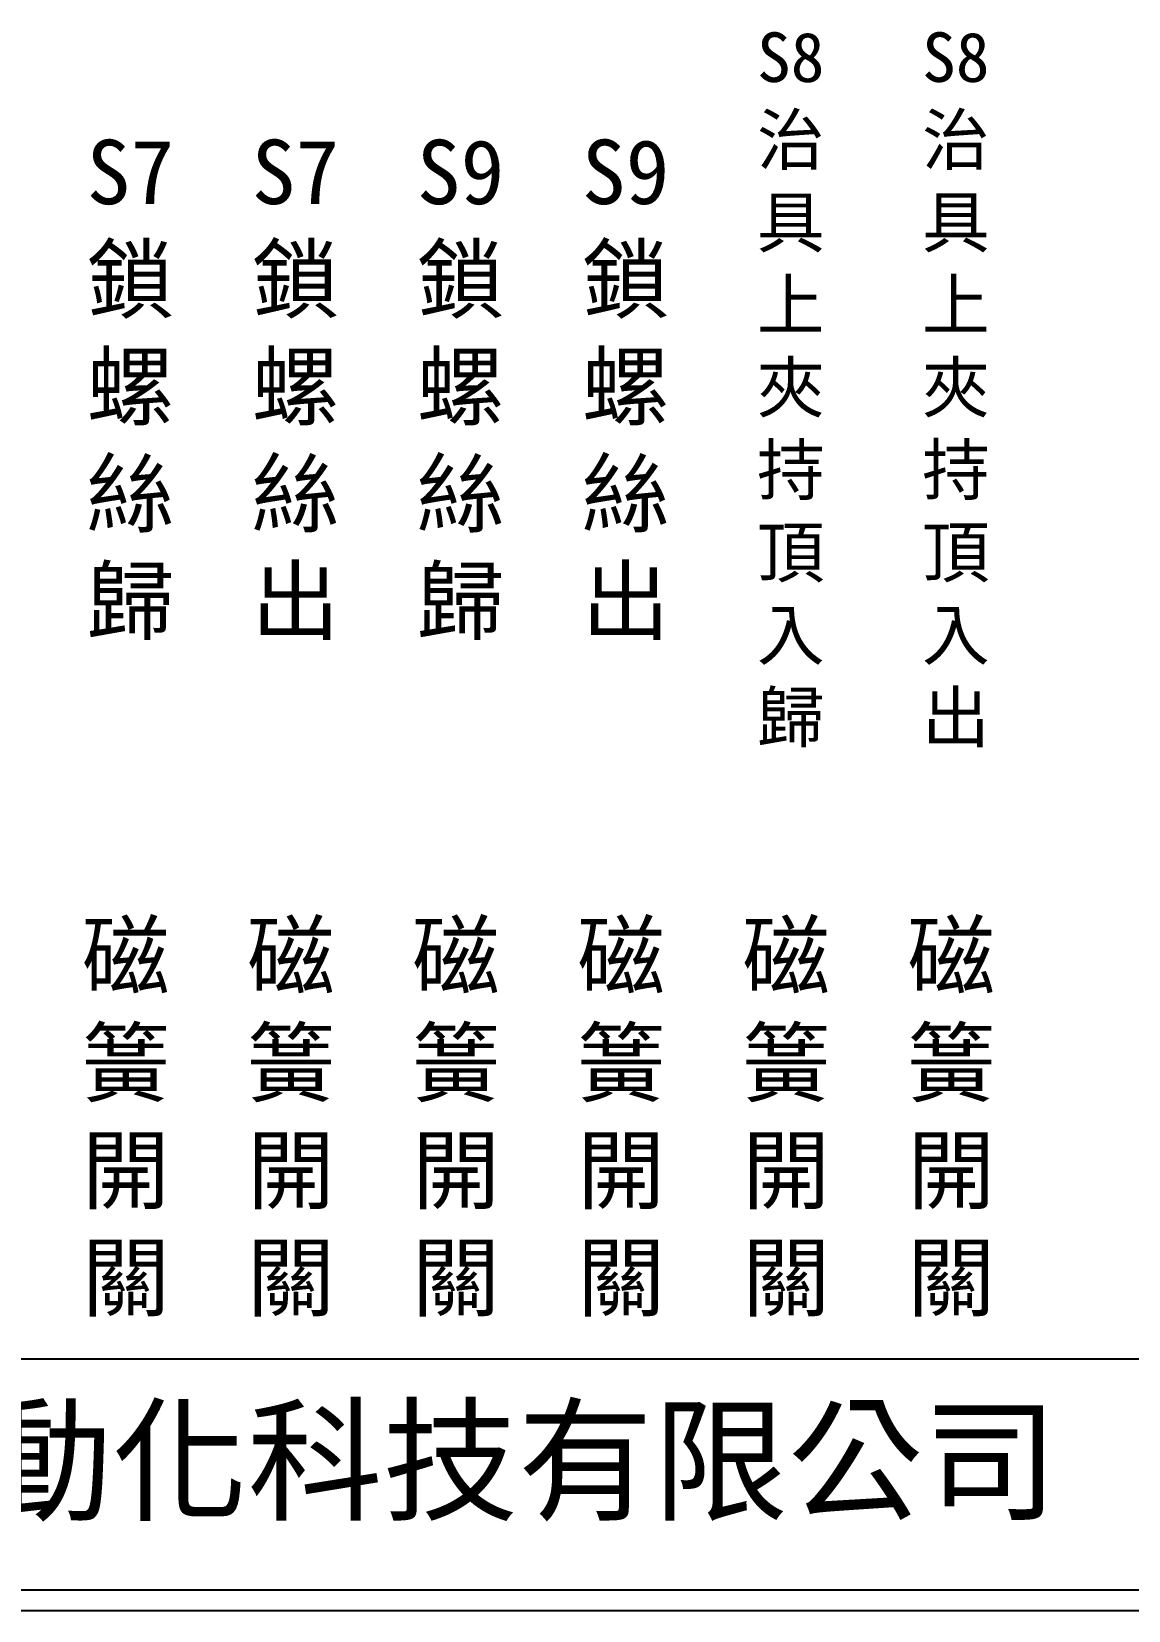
# Model space of a CAD drawing. Extents: x 275 to 562, y 265 to 469.
# Drawn here: x 341.3 to 407.8, y 264.9 to 360.6 of the extents above; entities that cross this region are included whole.
import ezdxf

# ---------------------------------------------------------------- set-up
doc = ezdxf.new("R2010")
doc.units = 0
doc.layers.add('圖框層', color=7, linetype='CONTINUOUS')
doc.layers.add('標尺寸層', color=3, linetype='CONTINUOUS')
doc.styles.add('CNS', font='romanc.shx', dxfattribs={"bigfont": 'chineset.shx'})
doc.styles.add('STSL', font='kaiu.ttf')

msp = doc.modelspace()

# ---------------------------------------------------------------- linework, layer by layer
at = {"layer": '圖框層', "color": 7}
for p, q in [((276.148, 280.195), (560.648, 280.195)), ((276.148, 266.195), (560.648, 266.195)), ((274.898, 264.945), (561.898, 264.945))]:
    msp.add_line(p, q, dxfattribs=at)

# ---------------------------------------------------------------- texts
at = {"layer": '圖框層', "color": 4, "style": 'STSL'}
msp.add_text('泓陞自動化科技有限公司', height=6, dxfattribs=at).set_placement((313.501, 271.022))
at = {"layer": '標尺寸層', "color": 7, "width": 4.96081, "attachment_point": 5, "style": 'CNS'}
for s, insert, char_height in [('{\\fDFKai-SB|b0|i0|c136|p65;S8治具上夾持頂入歸}', (387.324, 338.918), 3), ('{\\fDFKai-SB|b0|i0|c136|p65;S8治具上夾持頂入出}', (397.324, 338.918), 3), ('{\\fDFKai-SB|b0|i0|c136|p65;S7鎖螺絲歸}', (347.324, 338.918), 3.9), ('{\\fDFKai-SB|b0|i0|c136|p65;S7鎖螺絲出}', (357.324, 338.918), 3.9), ('{\\fDFKai-SB|b0|i0|c136|p65;S9鎖螺絲歸}', (367.324, 338.918), 3.9), ('{\\fDFKai-SB|b0|i0|c136|p65;S9鎖螺絲出}', (377.324, 338.918), 3.9), ('{\\fDFKai-SB|b0|i0|c136|p65;磁簧開關}', (347.048, 294.665), 3.9), ('{\\fDFKai-SB|b0|i0|c136|p65;磁簧開關}', (357.048, 294.665), 3.9), ('{\\fDFKai-SB|b0|i0|c136|p65;磁簧開關}', (367.048, 294.665), 3.9), ('{\\fDFKai-SB|b0|i0|c136|p65;磁簧開關}', (377.048, 294.665), 3.9), ('{\\fDFKai-SB|b0|i0|c136|p65;磁簧開關}', (387.048, 294.665), 3.9), ('{\\fDFKai-SB|b0|i0|c136|p65;磁簧開關}', (397.048, 294.665), 3.9)]:
    msp.add_mtext(s, dxfattribs=dict(at, insert=insert, char_height=char_height))

doc.saveas('drawing.dxf')
